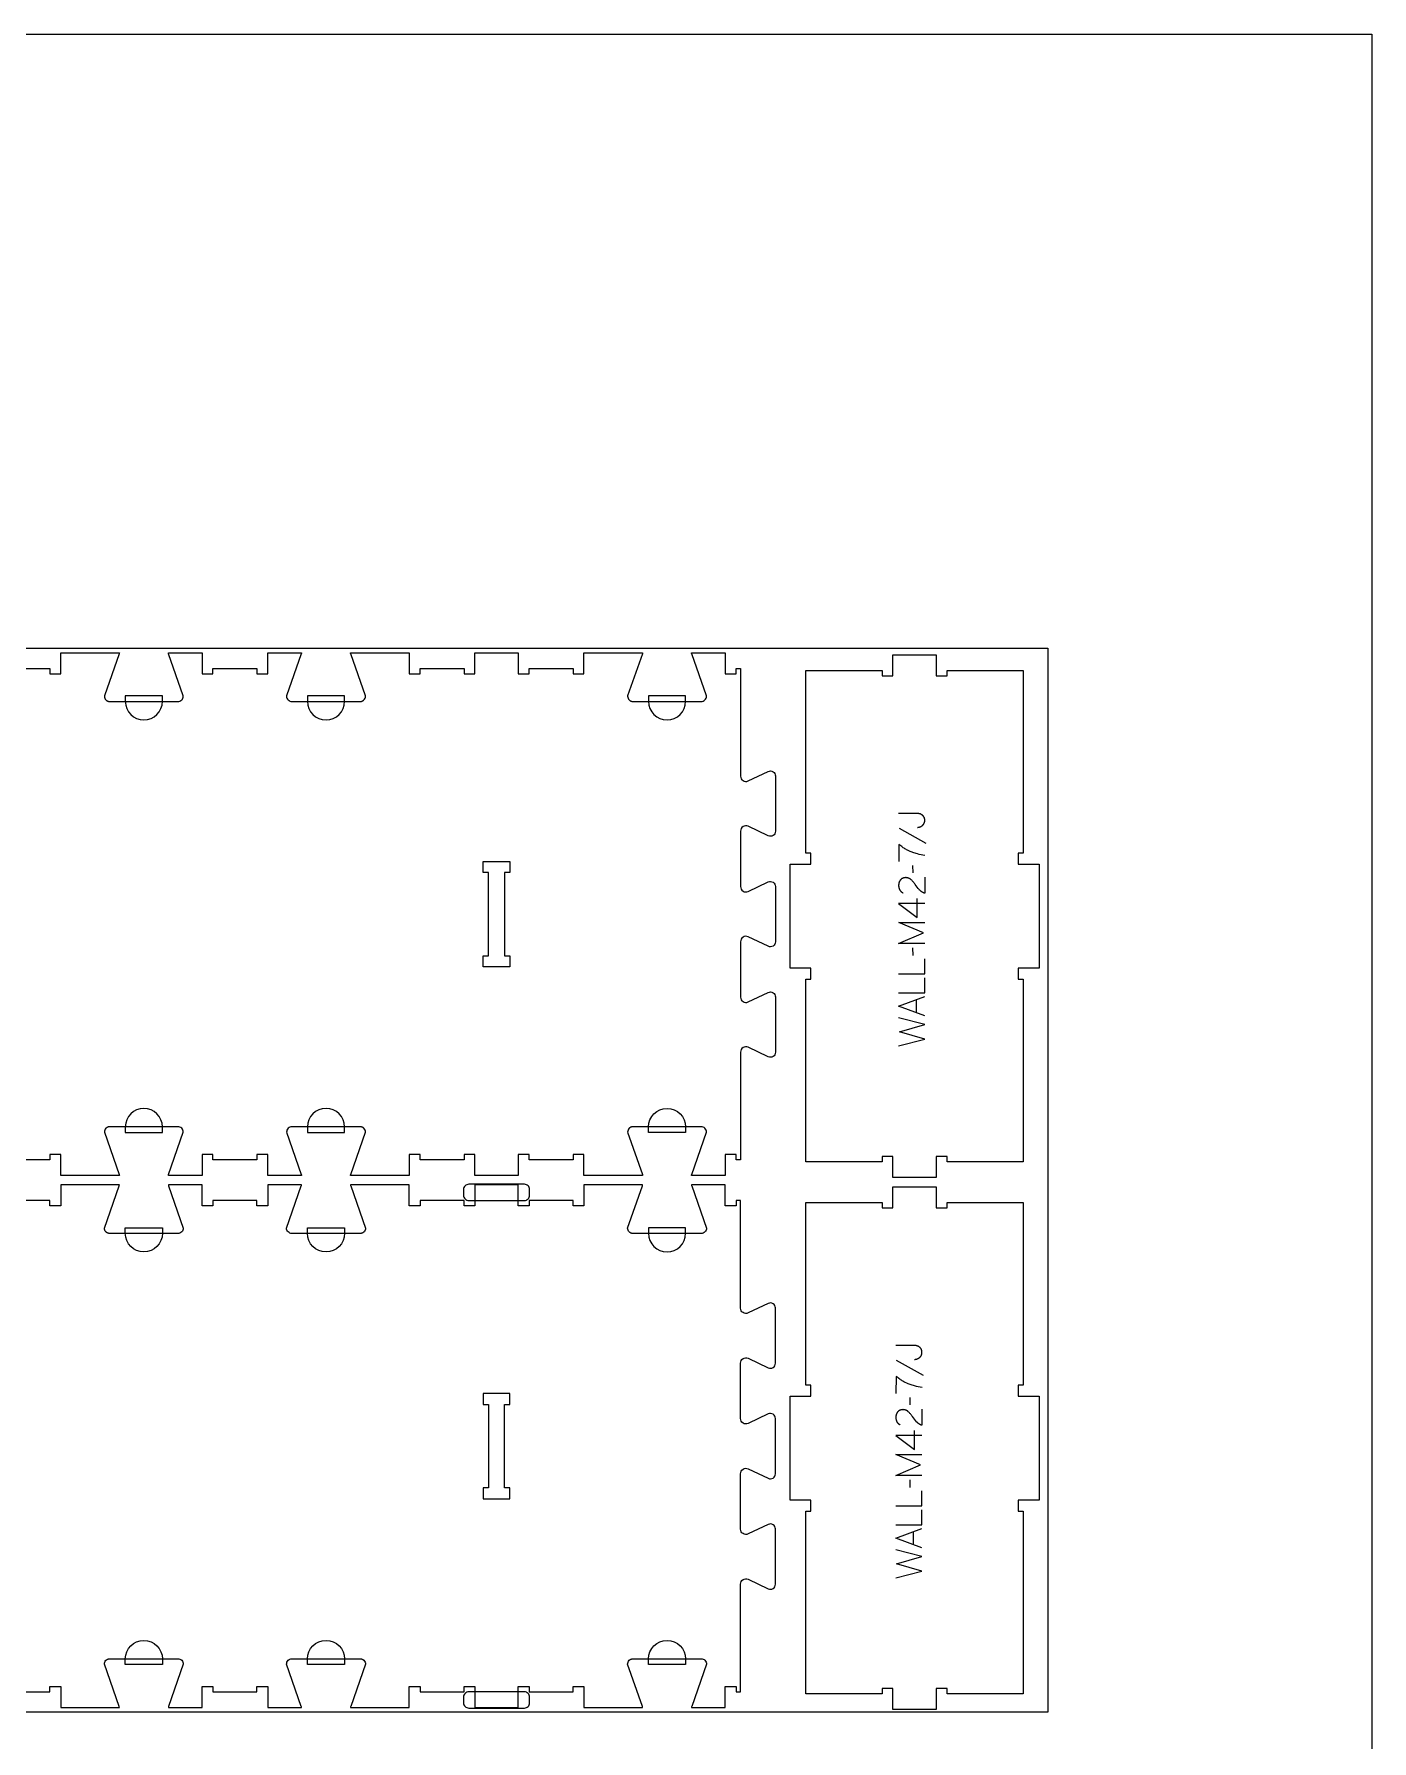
# Model space of a CAD drawing. Extents: x -1151 to 2032, y -27186 to -19593.
# Drawn here: x 498 to 2032, y -21550 to -19593 of the extents above; entities that cross this region are included whole.
import ezdxf

# ---------------------------------------------------------------- set-up
doc = ezdxf.new("R2010")
doc.units = 0
for name, color, linetype in [('0_SHEET_SPRUCEPLY_2440X122', 1, 'CONTINUOUS'), ('1_ANYTOOL_1MMDEEP_LABELS_S', 2, 'CONTINUOUS'), ('3_ANYTOOL_CUTTHROUGH_INSID', 4, 'CONTINUOUS'), ('4_ANYTOOL_CUTTHROUGH_OUTSI', 5, 'CONTINUOUS'), ('5_ANYTOOL_HALF_MILL_9MM_IN', 3, 'CONTINUOUS'), ('DONOTCUT', 18, 'CONTINUOUS')]:
    doc.layers.add(name, color=color, linetype=linetype)

msp = doc.modelspace()

# ---------------------------------------------------------------- linework, layer by layer
at = {"layer": '0_SHEET_SPRUCEPLY_2440X122'}
msp.add_lwpolyline([(1660.5, -20296.7), (1660.5, -21516.7), (-779.5, -21516.7), (-779.5, -20296.7)], close=True, dxfattribs=at)
at = {"layer": '1_ANYTOOL_1MMDEEP_LABELS_S'}
for points in [[(1511, -20502.2), (1511.2, -20502.2), (1511.4, -20502.2), (1511.6, -20502.2), (1511.8, -20502.1), (1512, -20502.1), (1512.2, -20502.1), (1512.4, -20502.1), (1512.6, -20502), (1512.8, -20502), (1513, -20502), (1513.2, -20501.9), (1513.4, -20501.9), (1513.6, -20501.8), (1513.8, -20501.7), (1514, -20501.7), (1514.2, -20501.6), (1514.4, -20501.5), (1514.5, -20501.5), (1514.7, -20501.4), (1514.9, -20501.3), (1515.1, -20501.2), (1515.3, -20501.1), (1515.4, -20501), (1515.6, -20500.9), (1515.8, -20500.8), (1515.9, -20500.7), (1516.1, -20500.6), (1516.3, -20500.5), (1516.4, -20500.4), (1516.6, -20500.2), (1516.8, -20500.1), (1516.9, -20500), (1517.1, -20499.8), (1517.2, -20499.7), (1517.4, -20499.5), (1517.5, -20499.4), (1517.7, -20499.2), (1517.8, -20499.1), (1517.9, -20498.9), (1518.1, -20498.8), (1518.2, -20498.6), (1518.3, -20498.4), (1518.4, -20498.3), (1518.5, -20498.1), (1518.6, -20497.9), (1518.7, -20497.8), (1518.8, -20497.6), (1518.9, -20497.4), (1518.9, -20497.2), (1519, -20497), (1519.1, -20496.9), (1519.1, -20496.7), (1519.2, -20496.5), (1519.3, -20496.3), (1519.3, -20496.1), (1519.3, -20495.9), (1519.4, -20495.7), (1519.4, -20495.5), (1519.4, -20495.2), (1519.5, -20495), (1519.5, -20494.8), (1519.5, -20494.6), (1519.5, -20494.4), (1519.5, -20494.2), (1519.5, -20493.9), (1519.5, -20493.7), (1519.5, -20493.5), (1519.5, -20493.3), (1519.5, -20493.1), (1519.4, -20492.9), (1519.4, -20492.7), (1519.4, -20492.5), (1519.3, -20492.3), (1519.3, -20492.1), (1519.2, -20492), (1519.2, -20491.8), (1519.1, -20491.6), (1519.1, -20491.4), (1519, -20491.2), (1518.9, -20491.1), (1518.8, -20490.9), (1518.8, -20490.7), (1518.7, -20490.5), (1518.6, -20490.4), (1518.5, -20490.2), (1518.4, -20490.1), (1518.3, -20489.9), (1518.2, -20489.7), (1518.1, -20489.6), (1518, -20489.4), (1517.8, -20489.3), (1517.7, -20489.1), (1517.6, -20489), (1517.4, -20488.9), (1517.3, -20488.7), (1517.2, -20488.6), (1517, -20488.5), (1516.9, -20488.3), (1516.7, -20488.2), (1516.5, -20488.1), (1516.4, -20488), (1516.2, -20487.9), (1516.1, -20487.8), (1515.9, -20487.6), (1515.7, -20487.5), (1515.6, -20487.5), (1515.4, -20487.4), (1515.2, -20487.3), (1515.1, -20487.2), (1514.9, -20487.1), (1514.7, -20487), (1514.5, -20487), (1514.4, -20486.9), (1514.2, -20486.9), (1514, -20486.8), (1513.8, -20486.7), (1513.6, -20486.7), (1513.4, -20486.7), (1513.2, -20486.6), (1513, -20486.6), (1512.8, -20486.5), (1512.6, -20486.5), (1512.4, -20486.5), (1512.2, -20486.5), (1512, -20486.5), (1511.8, -20486.5), (1511.6, -20486.4), (1511.4, -20486.4), (1489.5, -20486.4)], [(1490, -20503.2), (1520.8, -20520.4)], [(1519.6, -20534.4), (1517.4, -20534), (1515.3, -20533.7), (1513.1, -20533.2), (1511, -20532.7), (1507, -20531.5), (1505.9, -20531.1), (1504.9, -20530.7), (1503.8, -20530.3), (1502.9, -20529.8), (1499.6, -20528.3), (1498.7, -20527.8), (1497.8, -20527.3), (1496.8, -20526.7), (1495.9, -20526.2), (1494.9, -20525.6), (1494, -20524.9), (1493, -20524.2), (1492, -20523.5), (1489.7, -20521.7), (1489.6, -20541.3)], [(1505.6, -20545.8), (1505.7, -20554.5)], [(1519.5, -20559.5), (1519.4, -20577.8), (1519, -20577.6), (1518.7, -20577.5), (1518.5, -20577.5), (1518.3, -20577.4), (1518.1, -20577.3), (1517.9, -20577.2), (1517.7, -20577.1), (1517.4, -20577), (1517.2, -20576.9), (1517, -20576.8), (1516.8, -20576.7), (1516.6, -20576.6), (1516.4, -20576.4), (1516.2, -20576.3), (1516, -20576.2), (1515.9, -20576.1), (1515.7, -20575.9), (1515.5, -20575.8), (1515.3, -20575.7), (1515.1, -20575.5), (1514.9, -20575.4), (1514.8, -20575.2), (1514.6, -20575.1), (1514.4, -20574.9), (1514.2, -20574.8), (1514.1, -20574.6), (1513.9, -20574.4), (1513.7, -20574.3), (1513.6, -20574.1), (1513.3, -20573.7), (1512.1, -20572.2), (1510.9, -20570.8), (1509.7, -20569.2), (1508.6, -20567.7), (1508, -20567), (1507.4, -20566.2), (1506.9, -20565.5), (1506.3, -20564.8), (1505.7, -20564.2), (1505.1, -20563.5), (1504.5, -20562.9), (1503.9, -20562.3), (1503.7, -20562.2), (1503.6, -20562), (1503.4, -20561.9), (1503.2, -20561.7), (1503.1, -20561.6), (1502.9, -20561.5), (1502.7, -20561.4), (1502.6, -20561.3), (1502.4, -20561.2), (1502.2, -20561.1), (1502, -20561), (1501.8, -20560.9), (1501.7, -20560.8), (1501.5, -20560.7), (1501.3, -20560.6), (1501.1, -20560.5), (1500.9, -20560.5), (1500.7, -20560.4), (1500.5, -20560.3), (1500.3, -20560.3), (1500.1, -20560.2), (1499.9, -20560.2), (1499.7, -20560.1), (1499.5, -20560.1), (1499.3, -20560.1), (1499.1, -20560), (1498.8, -20560), (1498.6, -20560), (1498.4, -20560), (1498.2, -20560), (1498, -20559.9), (1497.7, -20559.9), (1497.5, -20559.9), (1497.2, -20560), (1497, -20560), (1496.8, -20560), (1496.5, -20560), (1496.3, -20560), (1496.1, -20560.1), (1495.8, -20560.1), (1495.6, -20560.1), (1495.4, -20560.2), (1495.2, -20560.2), (1495, -20560.3), (1494.8, -20560.4), (1494.6, -20560.4), (1494.4, -20560.5), (1494.2, -20560.6), (1494, -20560.7), (1493.8, -20560.7), (1493.6, -20560.8), (1493.5, -20560.9), (1493.3, -20561), (1493.1, -20561.1), (1492.9, -20561.2), (1492.8, -20561.4), (1492.6, -20561.5), (1492.5, -20561.6), (1492.3, -20561.7), (1492.2, -20561.9), (1492, -20562), (1491.9, -20562.2), (1491.7, -20562.3), (1491.6, -20562.5), (1491.5, -20562.6), (1491.4, -20562.8), (1491.2, -20563), (1491.1, -20563.1), (1491, -20563.3), (1490.9, -20563.5), (1490.8, -20563.6), (1490.7, -20563.8), (1490.6, -20564), (1490.5, -20564.2), (1490.4, -20564.4), (1490.3, -20564.6), (1490.2, -20564.7), (1490.2, -20564.9), (1490.1, -20565.1), (1490, -20565.3), (1490, -20565.5), (1489.9, -20565.7), (1489.9, -20565.9), (1489.8, -20566.2), (1489.8, -20566.4), (1489.7, -20566.6), (1489.7, -20566.8), (1489.6, -20567), (1489.6, -20567.2), (1489.6, -20567.5), (1489.6, -20567.7), (1489.5, -20567.9), (1489.5, -20568.1), (1489.5, -20568.4), (1489.5, -20568.9), (1489.5, -20569.2), (1489.5, -20569.6), (1489.6, -20569.9), (1489.6, -20570.3), (1489.6, -20570.6), (1489.7, -20571), (1489.8, -20571.3), (1489.8, -20571.6), (1489.9, -20571.9), (1490, -20572.1), (1490, -20572.2), (1490.1, -20572.4), (1490.1, -20572.5), (1490.2, -20572.7), (1490.2, -20572.8), (1490.3, -20573), (1490.4, -20573.1), (1490.4, -20573.3), (1490.5, -20573.4), (1490.6, -20573.5), (1490.6, -20573.7), (1490.7, -20573.8), (1490.8, -20573.9), (1490.9, -20574.1), (1490.9, -20574.2), (1491, -20574.3), (1491.1, -20574.5), (1491.2, -20574.6), (1491.3, -20574.7), (1491.4, -20574.8), (1491.5, -20574.9), (1491.6, -20575.1), (1491.7, -20575.2), (1491.8, -20575.3), (1491.9, -20575.4), (1492, -20575.5), (1492.1, -20575.6), (1492.3, -20575.7), (1492.4, -20575.8), (1492.5, -20576), (1492.6, -20576.1), (1492.9, -20576.3), (1493.1, -20576.5), (1493.4, -20576.6), (1493.7, -20576.8), (1494, -20577), (1494.3, -20577.2), (1494.6, -20577.3)], [(1510.9, -20605.7), (1510.9, -20583.9)], [(1519.5, -20589.7), (1489.5, -20589.6), (1510.9, -20605.7)], [(1519.5, -20635.2), (1489.5, -20635.2), (1517.9, -20623.2), (1489.6, -20611.2), (1519.5, -20611.2)], [(1505.6, -20640.4), (1505.7, -20649.2)], [(1489.5, -20670.1), (1519.5, -20670.1), (1519.5, -20653)], [(1489.5, -20691.9), (1519.5, -20691.9), (1519.5, -20674.8)], [(1519.5, -20718.2), (1489.5, -20707.3), (1519.5, -20696.2)], [(1510, -20714.7), (1510, -20699.8)], [(1489.5, -20752.9), (1519.5, -20745.2), (1490.4, -20736.7), (1519.5, -20728.2), (1489.5, -20720.7)], [(1507.8, -21112.2), (1508, -21112.2), (1508.2, -21112.2), (1508.4, -21112.2), (1508.6, -21112.1), (1508.8, -21112.1), (1509, -21112.1), (1509.2, -21112.1), (1509.4, -21112), (1509.6, -21112), (1509.8, -21112), (1510, -21111.9), (1510.2, -21111.9), (1510.4, -21111.8), (1510.6, -21111.7), (1510.8, -21111.7), (1510.9, -21111.6), (1511.1, -21111.5), (1511.3, -21111.5), (1511.5, -21111.4), (1511.7, -21111.3), (1511.9, -21111.2), (1512, -21111.1), (1512.2, -21111), (1512.4, -21110.9), (1512.5, -21110.8), (1512.7, -21110.7), (1512.9, -21110.6), (1513.1, -21110.5), (1513.2, -21110.4), (1513.4, -21110.2), (1513.6, -21110.1), (1513.7, -21110), (1513.9, -21109.8), (1514, -21109.7), (1514.2, -21109.5), (1514.3, -21109.4), (1514.5, -21109.2), (1514.6, -21109.1), (1514.7, -21108.9), (1514.8, -21108.8), (1515, -21108.6), (1515.1, -21108.4), (1515.2, -21108.3), (1515.3, -21108.1), (1515.4, -21107.9), (1515.5, -21107.8), (1515.6, -21107.6), (1515.6, -21107.4), (1515.7, -21107.2), (1515.8, -21107), (1515.9, -21106.9), (1515.9, -21106.7), (1516, -21106.5), (1516, -21106.3), (1516.1, -21106.1), (1516.1, -21105.9), (1516.2, -21105.7), (1516.2, -21105.5), (1516.2, -21105.2), (1516.2, -21105), (1516.3, -21104.8), (1516.3, -21104.6), (1516.3, -21104.4), (1516.3, -21104.2), (1516.3, -21103.9), (1516.3, -21103.7), (1516.3, -21103.5), (1516.2, -21103.3), (1516.2, -21103.1), (1516.2, -21102.9), (1516.2, -21102.7), (1516.1, -21102.5), (1516.1, -21102.3), (1516.1, -21102.1), (1516, -21102), (1516, -21101.8), (1515.9, -21101.6), (1515.8, -21101.4), (1515.8, -21101.2), (1515.7, -21101.1), (1515.6, -21100.9), (1515.5, -21100.7), (1515.5, -21100.5), (1515.4, -21100.4), (1515.3, -21100.2), (1515.2, -21100.1), (1515.1, -21099.9), (1515, -21099.7), (1514.8, -21099.6), (1514.7, -21099.4), (1514.6, -21099.3), (1514.5, -21099.1), (1514.3, -21099), (1514.2, -21098.9), (1514.1, -21098.7), (1513.9, -21098.6), (1513.8, -21098.5), (1513.6, -21098.3), (1513.5, -21098.2), (1513.3, -21098.1), (1513.2, -21098), (1513, -21097.9), (1512.8, -21097.8), (1512.7, -21097.6), (1512.5, -21097.5), (1512.4, -21097.5), (1512.2, -21097.4), (1512, -21097.3), (1511.8, -21097.2), (1511.7, -21097.1), (1511.5, -21097), (1511.3, -21097), (1511.1, -21096.9), (1510.9, -21096.9), (1510.8, -21096.8), (1510.6, -21096.7), (1510.4, -21096.7), (1510.2, -21096.7), (1510, -21096.6), (1509.8, -21096.6), (1509.6, -21096.5), (1509.4, -21096.5), (1509.2, -21096.5), (1509, -21096.5), (1508.8, -21096.5), (1508.6, -21096.5), (1508.4, -21096.4), (1508.2, -21096.4), (1486.3, -21096.4)], [(1486.8, -21113.2), (1517.5, -21130.4)], [(1516.4, -21144.4), (1514.2, -21144), (1512.1, -21143.7), (1509.9, -21143.2), (1507.8, -21142.7), (1503.8, -21141.5), (1502.7, -21141.1), (1501.6, -21140.7), (1500.6, -21140.3), (1499.6, -21139.8), (1496.4, -21138.3), (1495.5, -21137.8), (1494.5, -21137.3), (1493.6, -21136.7), (1492.7, -21136.2), (1491.7, -21135.6), (1490.8, -21134.9), (1489.8, -21134.2), (1488.8, -21133.5), (1486.5, -21131.7), (1486.3, -21151.3)], [(1516.2, -21169.5), (1516.2, -21187.8), (1515.7, -21187.6), (1515.5, -21187.5), (1515.3, -21187.5), (1515.1, -21187.4), (1514.9, -21187.3), (1514.6, -21187.2), (1514.4, -21187.1), (1514.2, -21187), (1514, -21186.9), (1513.8, -21186.8), (1513.6, -21186.7), (1513.4, -21186.6), (1513.2, -21186.4), (1513, -21186.3), (1512.8, -21186.2), (1512.6, -21186.1), (1512.4, -21185.9), (1512.3, -21185.8), (1512.1, -21185.7), (1511.9, -21185.5), (1511.7, -21185.4), (1511.5, -21185.2), (1511.4, -21185.1), (1511.2, -21184.9), (1511, -21184.8), (1510.8, -21184.6), (1510.7, -21184.4), (1510.5, -21184.3), (1510.4, -21184.1), (1510, -21183.7), (1508.8, -21182.2), (1507.6, -21180.8), (1506.5, -21179.2), (1505.4, -21177.7), (1504.8, -21177), (1504.2, -21176.2), (1503.6, -21175.5), (1503.1, -21174.8), (1502.5, -21174.2), (1501.9, -21173.5), (1501.3, -21172.9), (1500.6, -21172.3), (1500.5, -21172.2), (1500.3, -21172), (1500.2, -21171.9), (1500, -21171.7), (1499.8, -21171.6), (1499.7, -21171.5), (1499.5, -21171.4), (1499.3, -21171.3), (1499.2, -21171.2), (1499, -21171.1), (1498.8, -21171), (1498.6, -21170.9), (1498.4, -21170.8), (1498.2, -21170.7), (1498.1, -21170.6), (1497.9, -21170.5), (1497.7, -21170.5), (1497.5, -21170.4), (1497.3, -21170.3), (1497.1, -21170.3), (1496.9, -21170.2), (1496.7, -21170.2), (1496.5, -21170.1), (1496.3, -21170.1), (1496.1, -21170.1), (1495.8, -21170), (1495.6, -21170), (1495.4, -21170), (1495.2, -21170), (1495, -21170), (1494.7, -21169.9), (1494.5, -21169.9), (1494.3, -21169.9), (1494, -21170), (1493.8, -21170), (1493.5, -21170), (1493.3, -21170), (1493.1, -21170), (1492.8, -21170.1), (1492.6, -21170.1), (1492.4, -21170.1), (1492.2, -21170.2), (1492, -21170.2), (1491.8, -21170.3), (1491.6, -21170.4), (1491.4, -21170.4), (1491.2, -21170.5), (1491, -21170.6), (1490.8, -21170.7), (1490.6, -21170.7), (1490.4, -21170.8), (1490.2, -21170.9), (1490.1, -21171), (1489.9, -21171.1), (1489.7, -21171.2), (1489.6, -21171.4), (1489.4, -21171.5), (1489.2, -21171.6), (1489.1, -21171.7), (1488.9, -21171.9), (1488.8, -21172), (1488.7, -21172.2), (1488.5, -21172.3), (1488.4, -21172.5), (1488.3, -21172.6), (1488.1, -21172.8), (1488, -21173), (1487.9, -21173.1), (1487.8, -21173.3), (1487.7, -21173.5), (1487.6, -21173.6), (1487.5, -21173.8), (1487.4, -21174), (1487.3, -21174.2), (1487.2, -21174.4), (1487.1, -21174.6), (1487, -21174.7), (1486.9, -21174.9), (1486.9, -21175.1), (1486.8, -21175.3), (1486.7, -21175.5), (1486.7, -21175.7), (1486.6, -21175.9), (1486.6, -21176.2), (1486.5, -21176.4), (1486.5, -21176.6), (1486.4, -21176.8), (1486.4, -21177), (1486.4, -21177.2), (1486.4, -21177.5), (1486.3, -21177.7), (1486.3, -21177.9), (1486.3, -21178.1), (1486.3, -21178.4), (1486.3, -21178.9), (1486.3, -21179.2), (1486.3, -21179.6), (1486.3, -21179.9), (1486.4, -21180.3), (1486.4, -21180.6), (1486.5, -21181), (1486.5, -21181.3), (1486.6, -21181.6), (1486.7, -21181.9), (1486.7, -21182.1), (1486.8, -21182.2), (1486.8, -21182.4), (1486.9, -21182.5), (1486.9, -21182.7), (1487, -21182.8), (1487.1, -21183), (1487.1, -21183.1), (1487.2, -21183.3), (1487.3, -21183.4), (1487.3, -21183.5), (1487.4, -21183.7), (1487.5, -21183.8), (1487.6, -21183.9), (1487.6, -21184.1), (1487.7, -21184.2), (1487.8, -21184.3), (1487.9, -21184.5), (1488, -21184.6), (1488.1, -21184.7), (1488.2, -21184.8), (1488.3, -21184.9), (1488.4, -21185.1), (1488.5, -21185.2), (1488.6, -21185.3), (1488.7, -21185.4), (1488.8, -21185.5), (1488.9, -21185.6), (1489, -21185.7), (1489.2, -21185.8), (1489.3, -21186), (1489.4, -21186.1), (1489.7, -21186.3), (1489.9, -21186.5), (1490.2, -21186.6), (1490.5, -21186.8), (1490.8, -21187), (1491.1, -21187.2), (1491.4, -21187.3)], [(1502.4, -21155.8), (1502.5, -21164.5)], [(1516.3, -21199.7), (1486.2, -21199.6), (1507.6, -21215.7)], [(1507.6, -21215.7), (1507.6, -21193.9)], [(1516.3, -21245.2), (1486.3, -21245.2), (1514.7, -21233.2), (1486.4, -21221.2), (1516.3, -21221.2)], [(1502.4, -21250.4), (1502.5, -21259.2)], [(1486.3, -21280.1), (1516.3, -21280.1), (1516.3, -21263)], [(1486.3, -21301.9), (1516.3, -21301.9), (1516.3, -21284.8)], [(1516.3, -21328.2), (1486.3, -21317.3), (1516.3, -21306.2)], [(1506.7, -21324.7), (1506.7, -21309.8)], [(1486.3, -21362.9), (1516.3, -21355.2), (1487.2, -21346.7), (1516.3, -21338.2), (1486.3, -21330.7)]]:
    msp.add_lwpolyline(points, dxfattribs=at)
at = {"layer": '3_ANYTOOL_CUTTHROUGH_INSID', "color": 4}
for points in [[(1043.4, -20662), (1013.2, -20662), (1013.2, -20649.5), (1019.2, -20649.5), (1019.2, -20554), (1013.2, -20554), (1013.2, -20541.5), (1043.7, -20541.5), (1043.7, -20554), (1037.7, -20554), (1037.7, -20649.5), (1043.7, -20649.5), (1043.7, -20662)], [(1043.4, -21151.5), (1013.2, -21151.5), (1013.2, -21164), (1019.2, -21164), (1019.2, -21259.5), (1013.2, -21259.5), (1013.2, -21272), (1043.7, -21272), (1043.7, -21259.5), (1037.7, -21259.5), (1037.7, -21164), (1043.7, -21164), (1043.7, -21151.5)]]:
    msp.add_lwpolyline(points, close=True, dxfattribs=at)
at = {"layer": '4_ANYTOOL_CUTTHROUGH_OUTSI', "color": 5}
for points in [[(465.7, -20320), (516.2, -20320), (516.2, -20326), (528.7, -20326), (528.7, -20302), (578.4, -20302), (595.9, -20302), (595.9, -20302, -0.061485), (595.6, -20303.4), (578.7, -20351.6), (578.7, -20351.7), (578.7, -20351.7), (578.7, -20351.7, 0.198912), (580.5, -20356.1), (580.7, -20356.2), (580.8, -20356.3), (580.9, -20356.4), (581, -20356.5), (581.1, -20356.6), (581.2, -20356.7), (581.4, -20356.8), (581.5, -20356.9), (581.6, -20357), (581.7, -20357.1), (581.9, -20357.1), (582, -20357.2), (582.1, -20357.3), (582.3, -20357.4), (582.4, -20357.4), (582.6, -20357.5), (582.7, -20357.5), (582.9, -20357.6), (583, -20357.7), (583.2, -20357.7), (583.3, -20357.7), (583.5, -20357.8), (583.6, -20357.8), (583.8, -20357.8), (583.9, -20357.9), (584.1, -20357.9), (584.2, -20357.9), (584.4, -20357.9), (584.5, -20357.9), (584.7, -20358), (584.8, -20358), (585, -20358), (663, -20358, 0.414214), (669.2, -20351.7), (669.2, -20351.7), (669.2, -20351.6), (652.3, -20303.4), (652.3, -20303.4, -0.061485), (652.1, -20302), (690.7, -20302), (690.7, -20326), (703.2, -20326), (703.2, -20320), (753.7, -20320), (753.7, -20326), (766.2, -20326), (766.2, -20302), (804.8, -20302), (804.8, -20302, -0.061485), (804.5, -20303.4), (787.6, -20351.6), (787.6, -20351.7), (787.6, -20351.7), (787.6, -20351.7, 0.414214), (793.9, -20358), (871.9, -20358), (872, -20358), (872.2, -20358), (872.3, -20357.9), (872.5, -20357.9), (872.6, -20357.9), (872.8, -20357.9), (872.9, -20357.9), (873.1, -20357.8), (873.2, -20357.8), (873.4, -20357.8), (873.5, -20357.7), (873.7, -20357.7), (873.8, -20357.7), (874, -20357.6), (874.1, -20357.5), (874.3, -20357.5), (874.4, -20357.4), (874.5, -20357.4), (874.7, -20357.3), (874.8, -20357.2), (875, -20357.1), (875.1, -20357.1), (875.2, -20357), (875.4, -20356.9), (875.5, -20356.8), (875.6, -20356.7), (875.7, -20356.6), (875.8, -20356.5), (876, -20356.4), (876.1, -20356.3), (876.2, -20356.2), (876.3, -20356.1, 0.198912), (878.1, -20351.7), (878.1, -20351.7), (878.1, -20351.6), (861.2, -20303.4), (861.2, -20303.4, -0.061485), (861, -20302), (878.4, -20302), (928.2, -20302), (928.2, -20326), (940.7, -20326), (940.7, -20320), (991.2, -20320), (991.2, -20326), (1003.7, -20326), (1003.7, -20302), (1053.2, -20302), (1053.2, -20326), (1065.7, -20326), (1065.7, -20320), (1116.2, -20320), (1116.2, -20326), (1128.7, -20326), (1128.7, -20302), (1195.9, -20302), (1195.9, -20302, -0.061485), (1195.6, -20303.4), (1178.7, -20351.6), (1178.7, -20351.7), (1178.7, -20351.7), (1178.7, -20351.7, 0.198912), (1180.5, -20356.1), (1180.7, -20356.2), (1180.8, -20356.3), (1180.9, -20356.4), (1181, -20356.5), (1181.1, -20356.6), (1181.2, -20356.7), (1181.4, -20356.8), (1181.5, -20356.9), (1181.6, -20357), (1181.7, -20357.1), (1181.9, -20357.1), (1182, -20357.2), (1182.1, -20357.3), (1182.3, -20357.4), (1182.4, -20357.4), (1182.6, -20357.5), (1182.7, -20357.5), (1182.9, -20357.6), (1183, -20357.7), (1183.2, -20357.7), (1183.3, -20357.7), (1183.5, -20357.8), (1183.6, -20357.8), (1183.8, -20357.8), (1183.9, -20357.9), (1184.1, -20357.9), (1184.2, -20357.9), (1184.4, -20357.9), (1184.5, -20357.9), (1184.7, -20358), (1184.8, -20358), (1185, -20358), (1263, -20358, 0.414214), (1269.2, -20351.7), (1269.2, -20351.7), (1269.2, -20351.6), (1252.3, -20303.4), (1252.3, -20303.4, -0.061485), (1252.1, -20302), (1290.7, -20302), (1290.7, -20326), (1303.2, -20326), (1303.2, -20320), (1308.2, -20320), (1308.2, -20443.4), (1308.2, -20443.4, 0.551268), (1317.1, -20449), (1339.9, -20438.1, -0.551268), (1348.2, -20443.3), (1348.2, -20506.7, -0.551268), (1339.9, -20511.9), (1317.1, -20501, 0.551268), (1308.2, -20506.7), (1308.2, -20570.1, 0.257375), (1311.1, -20575.3, 0.257375), (1317.1, -20575.7), (1339.9, -20564.8, -0.551268), (1348.2, -20570), (1348.2, -20633.4, -0.551268), (1339.9, -20638.6), (1317.1, -20627.7, 0.551268), (1308.2, -20633.4), (1308.2, -20696.8, 0.551268), (1317.1, -20702.4), (1339.9, -20691.5, -0.551268), (1348.2, -20696.7), (1348.2, -20760.1, -0.551268), (1339.9, -20765.3), (1317.1, -20754.4, 0.551268), (1308.2, -20760.1), (1308.2, -20883.5), (1303.2, -20883.5), (1303.2, -20877.5), (1290.7, -20877.5), (1290.7, -20901.5), (1252.1, -20901.5), (1252.1, -20901.5, -0.061485), (1252.3, -20900.1), (1269.2, -20851.8), (1269.2, -20851.8), (1269.2, -20851.7), (1269.2, -20851.7, 0.414214), (1263, -20845.5), (1185, -20845.5), (1184.8, -20845.5), (1184.7, -20845.5), (1184.5, -20845.5), (1184.4, -20845.5), (1184.2, -20845.5), (1184.1, -20845.5), (1183.9, -20845.6), (1183.8, -20845.6), (1183.6, -20845.6), (1183.5, -20845.6), (1183.3, -20845.7), (1183.2, -20845.7), (1183, -20845.8), (1182.9, -20845.8), (1182.7, -20845.9), (1182.6, -20845.9), (1182.4, -20846), (1182.3, -20846.1), (1182.1, -20846.1), (1182, -20846.2), (1181.9, -20846.3), (1181.7, -20846.4), (1181.6, -20846.4), (1181.5, -20846.5), (1181.4, -20846.6), (1181.2, -20846.7), (1181.1, -20846.8), (1181, -20846.9), (1180.9, -20847), (1180.8, -20847.1), (1180.7, -20847.2), (1180.5, -20847.3, 0.198912), (1178.7, -20851.7), (1178.7, -20851.8), (1178.7, -20851.8), (1195.6, -20900.1), (1195.6, -20900.1, -0.061485), (1195.9, -20901.5), (1178.4, -20901.5), (1128.7, -20901.5), (1128.7, -20877.5), (1116.2, -20877.5), (1116.2, -20883.5), (1065.7, -20883.5), (1065.7, -20877.5), (1053.2, -20877.5), (1053.2, -20901.5), (1003.7, -20901.5), (1003.7, -20877.5), (991.2, -20877.5), (991.2, -20883.5), (940.7, -20883.5), (940.7, -20877.5), (928.2, -20877.5), (928.2, -20901.5), (861, -20901.5), (861, -20901.5, -0.061485), (861.2, -20900.1), (878.1, -20851.8), (878.1, -20851.8), (878.1, -20851.7), (878.1, -20851.7, 0.198912), (876.3, -20847.3), (876.2, -20847.2), (876.1, -20847.1), (876, -20847), (875.8, -20846.9), (875.7, -20846.8), (875.6, -20846.7), (875.5, -20846.6), (875.4, -20846.5), (875.2, -20846.4), (875.1, -20846.4), (875, -20846.3), (874.8, -20846.2), (874.7, -20846.1), (874.5, -20846.1), (874.4, -20846), (874.3, -20845.9), (874.1, -20845.9), (874, -20845.8), (873.8, -20845.8), (873.7, -20845.7), (873.5, -20845.7), (873.4, -20845.6), (873.2, -20845.6), (873.1, -20845.6), (872.9, -20845.6), (872.8, -20845.5), (872.6, -20845.5), (872.5, -20845.5), (872.3, -20845.5), (872.2, -20845.5), (872, -20845.5), (871.9, -20845.5), (793.9, -20845.5, 0.414214), (787.6, -20851.7), (787.6, -20851.8), (787.6, -20851.8), (804.5, -20900.1), (804.5, -20900.1, -0.061485), (804.8, -20901.5), (766.2, -20901.5), (766.2, -20877.5), (753.7, -20877.5), (753.7, -20883.5), (703.2, -20883.5), (703.2, -20877.5), (690.7, -20877.5), (690.7, -20901.5), (652.1, -20901.5), (652.1, -20901.5, -0.061485), (652.3, -20900.1), (669.2, -20851.8), (669.2, -20851.8), (669.2, -20851.7), (669.2, -20851.7, 0.414214), (663, -20845.5), (585, -20845.5), (584.8, -20845.5), (584.7, -20845.5), (584.5, -20845.5), (584.4, -20845.5), (584.2, -20845.5), (584.1, -20845.5), (583.9, -20845.6), (583.8, -20845.6), (583.6, -20845.6), (583.5, -20845.6), (583.3, -20845.7), (583.2, -20845.7), (583, -20845.8), (582.9, -20845.8), (582.7, -20845.9), (582.6, -20845.9), (582.4, -20846), (582.3, -20846.1), (582.1, -20846.1), (582, -20846.2), (581.9, -20846.3), (581.7, -20846.4), (581.6, -20846.4), (581.5, -20846.5), (581.4, -20846.6), (581.2, -20846.7), (581.1, -20846.8), (581, -20846.9), (580.9, -20847), (580.8, -20847.1), (580.7, -20847.2), (580.5, -20847.3, 0.198912), (578.7, -20851.7), (578.7, -20851.8), (578.7, -20851.8), (595.6, -20900.1), (595.6, -20900.1, -0.061485), (595.9, -20901.5), (528.7, -20901.5), (528.7, -20877.5), (516.2, -20877.5), (516.2, -20883.5), (465.7, -20883.5)], [(465.7, -21493.5), (516.2, -21493.5), (516.2, -21487.5), (528.7, -21487.5), (528.7, -21511.5), (595.9, -21511.5), (595.9, -21511.5, 0.061485), (595.6, -21510.1), (578.7, -21461.8), (578.7, -21461.8), (578.7, -21461.7), (578.7, -21461.7, -0.198912), (580.5, -21457.3), (580.7, -21457.2), (580.8, -21457.1), (580.9, -21457), (581, -21456.9), (581.1, -21456.8), (581.2, -21456.7), (581.4, -21456.6), (581.5, -21456.5), (581.6, -21456.4), (581.7, -21456.4), (581.9, -21456.3), (582, -21456.2), (582.1, -21456.1), (582.3, -21456.1), (582.4, -21456), (582.6, -21455.9), (582.7, -21455.9), (582.9, -21455.8), (583, -21455.8), (583.2, -21455.7), (583.3, -21455.7), (583.5, -21455.6), (583.6, -21455.6), (583.8, -21455.6), (583.9, -21455.6), (584.1, -21455.5), (584.2, -21455.5), (584.4, -21455.5), (584.5, -21455.5), (584.7, -21455.5), (584.8, -21455.5), (585, -21455.5), (663, -21455.5, -0.414214), (669.2, -21461.7), (669.2, -21461.8), (669.2, -21461.8), (652.3, -21510.1), (652.3, -21510.1, 0.061485), (652.1, -21511.5), (690.7, -21511.5), (690.7, -21487.5), (703.2, -21487.5), (703.2, -21493.5), (753.7, -21493.5), (753.7, -21487.5), (766.2, -21487.5), (766.2, -21511.5), (804.8, -21511.5), (804.8, -21511.5, 0.061485), (804.5, -21510.1), (787.6, -21461.8), (787.6, -21461.8), (787.6, -21461.7), (787.6, -21461.7, -0.414214), (793.9, -21455.5), (871.9, -21455.5), (872, -21455.5), (872.2, -21455.5), (872.3, -21455.5), (872.5, -21455.5), (872.6, -21455.5), (872.8, -21455.5), (872.9, -21455.6), (873.1, -21455.6), (873.2, -21455.6), (873.4, -21455.6), (873.5, -21455.7), (873.7, -21455.7), (873.8, -21455.8), (874, -21455.8), (874.1, -21455.9), (874.3, -21455.9), (874.4, -21456), (874.5, -21456.1), (874.7, -21456.1), (874.8, -21456.2), (875, -21456.3), (875.1, -21456.4), (875.2, -21456.4), (875.4, -21456.5), (875.5, -21456.6), (875.6, -21456.7), (875.7, -21456.8), (875.8, -21456.9), (876, -21457), (876.1, -21457.1), (876.2, -21457.2), (876.3, -21457.3, -0.198912), (878.1, -21461.7), (878.1, -21461.8), (878.1, -21461.8), (861.2, -21510.1), (861.2, -21510.1, 0.061485), (861, -21511.5), (878.4, -21511.5), (928.2, -21511.5), (928.2, -21487.5), (940.7, -21487.5), (940.7, -21493.5), (991.2, -21493.5), (991.2, -21487.5), (1003.7, -21487.5), (1003.7, -21511.5), (1053.2, -21511.5), (1053.2, -21487.5), (1065.7, -21487.5), (1065.7, -21493.5), (1116.2, -21493.5), (1116.2, -21487.5), (1128.7, -21487.5), (1128.7, -21511.5), (1195.9, -21511.5), (1195.9, -21511.5, 0.061485), (1195.6, -21510.1), (1178.7, -21461.8), (1178.7, -21461.8), (1178.7, -21461.7), (1178.7, -21461.7, -0.198912), (1180.5, -21457.3), (1180.7, -21457.2), (1180.8, -21457.1), (1180.9, -21457), (1181, -21456.9), (1181.1, -21456.8), (1181.2, -21456.7), (1181.4, -21456.6), (1181.5, -21456.5), (1181.6, -21456.4), (1181.7, -21456.4), (1181.9, -21456.3), (1182, -21456.2), (1182.1, -21456.1), (1182.3, -21456.1), (1182.4, -21456), (1182.6, -21455.9), (1182.7, -21455.9), (1182.9, -21455.8), (1183, -21455.8), (1183.2, -21455.7), (1183.3, -21455.7), (1183.5, -21455.6), (1183.6, -21455.6), (1183.8, -21455.6), (1183.9, -21455.6), (1184.1, -21455.5), (1184.2, -21455.5), (1184.4, -21455.5), (1184.5, -21455.5), (1184.7, -21455.5), (1184.8, -21455.5), (1185, -21455.5), (1263, -21455.5, -0.414214), (1269.2, -21461.7), (1269.2, -21461.8), (1269.2, -21461.8), (1252.3, -21510.1), (1252.3, -21510.1, 0.061485), (1252.1, -21511.5), (1290.7, -21511.5), (1290.7, -21487.5), (1303.2, -21487.5), (1303.2, -21493.5), (1308.2, -21493.5), (1308.2, -21370.1), (1308.2, -21370.1, -0.551268), (1317.1, -21364.4), (1339.9, -21375.3, 0.551268), (1348.2, -21370.1), (1348.2, -21306.7, 0.551268), (1339.9, -21301.5), (1317.1, -21312.4, -0.551268), (1308.2, -21306.8), (1308.2, -21243.4, -0.257375), (1311.1, -21238.1, -0.257375), (1317.1, -21237.7), (1339.9, -21248.6, 0.551268), (1348.2, -21243.4), (1348.2, -21180, 0.551268), (1339.9, -21174.8), (1317.1, -21185.7, -0.551268), (1308.2, -21180.1), (1308.2, -21116.7, -0.551268), (1317.1, -21111), (1339.9, -21121.9, 0.551268), (1348.2, -21116.7), (1348.2, -21053.3, 0.551268), (1339.9, -21048.1), (1317.1, -21059, -0.551268), (1308.2, -21053.4), (1308.2, -20930), (1303.2, -20930), (1303.2, -20936), (1290.7, -20936), (1290.7, -20912), (1252.1, -20912), (1252.1, -20912, 0.061485), (1252.3, -20913.4), (1269.2, -20961.6), (1269.2, -20961.7), (1269.2, -20961.7), (1269.2, -20961.7, -0.414214), (1263, -20968), (1185, -20968), (1184.8, -20968), (1184.7, -20968), (1184.5, -20967.9), (1184.4, -20967.9), (1184.2, -20967.9), (1184.1, -20967.9), (1183.9, -20967.9), (1183.8, -20967.8), (1183.6, -20967.8), (1183.5, -20967.8), (1183.3, -20967.7), (1183.2, -20967.7), (1183, -20967.7), (1182.9, -20967.6), (1182.7, -20967.5), (1182.6, -20967.5), (1182.4, -20967.4), (1182.3, -20967.4), (1182.1, -20967.3), (1182, -20967.2), (1181.9, -20967.1), (1181.7, -20967.1), (1181.6, -20967), (1181.5, -20966.9), (1181.4, -20966.8), (1181.2, -20966.7), (1181.1, -20966.6), (1181, -20966.5), (1180.9, -20966.4), (1180.8, -20966.3), (1180.7, -20966.2), (1180.5, -20966.1, -0.198912), (1178.7, -20961.7), (1178.7, -20961.7), (1178.7, -20961.6), (1195.6, -20913.4), (1195.6, -20913.4, 0.061485), (1195.9, -20912), (1178.4, -20912), (1128.7, -20912), (1128.7, -20936), (1116.2, -20936), (1116.2, -20930), (1065.7, -20930), (1065.7, -20936), (1053.2, -20936), (1053.2, -20912), (1003.7, -20912), (1003.7, -20936), (991.2, -20936), (991.2, -20930), (940.7, -20930), (940.7, -20936), (928.2, -20936), (928.2, -20912), (861, -20912), (861, -20912, 0.061485), (861.2, -20913.4), (878.1, -20961.6), (878.1, -20961.7), (878.1, -20961.7), (878.1, -20961.7, -0.198912), (876.3, -20966.1), (876.2, -20966.2), (876.1, -20966.3), (876, -20966.4), (875.8, -20966.5), (875.7, -20966.6), (875.6, -20966.7), (875.5, -20966.8), (875.4, -20966.9), (875.2, -20967), (875.1, -20967.1), (875, -20967.1), (874.8, -20967.2), (874.7, -20967.3), (874.5, -20967.4), (874.4, -20967.4), (874.3, -20967.5), (874.1, -20967.5), (874, -20967.6), (873.8, -20967.7), (873.7, -20967.7), (873.5, -20967.7), (873.4, -20967.8), (873.2, -20967.8), (873.1, -20967.8), (872.9, -20967.9), (872.8, -20967.9), (872.6, -20967.9), (872.5, -20967.9), (872.3, -20967.9), (872.2, -20968), (872, -20968), (871.9, -20968), (793.9, -20968, -0.414214), (787.6, -20961.7), (787.6, -20961.7), (787.6, -20961.6), (804.5, -20913.4), (804.5, -20913.4, 0.061485), (804.8, -20912), (766.2, -20912), (766.2, -20936), (753.7, -20936), (753.7, -20930), (703.2, -20930), (703.2, -20936), (690.7, -20936), (690.7, -20912), (652.1, -20912), (652.1, -20912, 0.061485), (652.3, -20913.4), (669.2, -20961.6), (669.2, -20961.7), (669.2, -20961.7), (669.2, -20961.7, -0.414214), (663, -20968), (585, -20968), (584.8, -20968), (584.7, -20968), (584.5, -20967.9), (584.4, -20967.9), (584.2, -20967.9), (584.1, -20967.9), (583.9, -20967.9), (583.8, -20967.8), (583.6, -20967.8), (583.5, -20967.8), (583.3, -20967.7), (583.2, -20967.7), (583, -20967.7), (582.9, -20967.6), (582.7, -20967.5), (582.6, -20967.5), (582.4, -20967.4), (582.3, -20967.4), (582.1, -20967.3), (582, -20967.2), (581.9, -20967.1), (581.7, -20967.1), (581.6, -20967), (581.5, -20966.9), (581.4, -20966.8), (581.2, -20966.7), (581.1, -20966.6), (581, -20966.5), (580.9, -20966.4), (580.8, -20966.3), (580.7, -20966.2), (580.5, -20966.1, -0.198912), (578.7, -20961.7), (578.7, -20961.7), (578.7, -20961.6), (595.6, -20913.4), (595.6, -20913.4, 0.061485), (595.9, -20912), (528.7, -20912), (528.7, -20936), (516.2, -20936), (516.2, -20930), (465.7, -20930)]]:
    msp.add_lwpolyline(points, format="xyb", dxfattribs=at)
for points in [[(1383, -20531.8), (1383, -20322.3), (1470.5, -20322.3), (1470.5, -20328.3), (1483, -20328.3), (1483, -20304.3), (1532.5, -20304.3), (1532.5, -20328.3), (1545, -20328.3), (1545, -20322.3), (1632.5, -20322.3), (1632.5, -20531.8), (1626.5, -20531.8), (1626.5, -20544.3), (1650.5, -20544.3), (1650.5, -20663.8), (1626.5, -20663.8), (1626.5, -20676.3), (1632.5, -20676.3), (1632.5, -20885.8), (1545, -20885.8), (1545, -20879.8), (1532.5, -20879.8), (1532.5, -20903.8), (1483, -20903.8), (1483, -20879.8), (1470.5, -20879.8), (1470.5, -20885.8), (1383, -20885.8), (1383, -20676.3), (1389, -20676.3), (1389, -20663.8), (1365, -20663.8), (1365, -20544.3), (1389, -20544.3), (1389, -20531.8)], [(1383, -21141.8), (1383, -20932.3), (1470.5, -20932.3), (1470.5, -20938.3), (1483, -20938.3), (1483, -20914.3), (1532.5, -20914.3), (1532.5, -20938.3), (1545, -20938.3), (1545, -20932.3), (1632.5, -20932.3), (1632.5, -21141.8), (1626.5, -21141.8), (1626.5, -21154.3), (1650.5, -21154.3), (1650.5, -21273.8), (1626.5, -21273.8), (1626.5, -21286.3), (1632.5, -21286.3), (1632.5, -21495.8), (1545, -21495.8), (1545, -21489.8), (1532.5, -21489.8), (1532.5, -21513.8), (1483, -21513.8), (1483, -21489.8), (1470.5, -21489.8), (1470.5, -21495.8), (1383, -21495.8), (1383, -21286.3), (1389, -21286.3), (1389, -21273.8), (1365, -21273.8), (1365, -21154.3), (1389, -21154.3), (1389, -21141.8)]]:
    msp.add_lwpolyline(points, close=True, dxfattribs=at)
at = {"layer": '5_ANYTOOL_HALF_MILL_9MM_IN', "color": 3}
for points in [[(602.7, -20357.7, 1), (645.2, -20357.7), (645.2, -20357.5), (645.2, -20351.5), (602.7, -20351.5), (602.7, -20357.5), (602.7, -20357.7)], [(811.6, -20357.7, 1), (854.1, -20357.7), (854.1, -20357.5), (854.1, -20351.5), (811.6, -20351.5), (811.6, -20357.5), (811.6, -20357.7)], [(1202.7, -20357.7, 1), (1245.2, -20357.7), (1245.2, -20357.5), (1245.2, -20351.5), (1202.7, -20351.5), (1202.7, -20357.5), (1202.7, -20357.7)], [(645.2, -20845.7, 1), (602.7, -20845.7), (602.7, -20846), (602.7, -20852), (645.2, -20852), (645.2, -20846), (645.2, -20845.7)], [(854.1, -20845.7, 1), (811.6, -20845.7), (811.6, -20846), (811.6, -20852), (854.1, -20852), (854.1, -20846), (854.1, -20845.7)], [(1202.7, -20845.7, -1), (1245.2, -20845.7), (1245.2, -20846), (1245.2, -20852), (1202.7, -20852), (1202.7, -20846), (1202.7, -20845.7)], [(996.5, -20911.5, 0.414214), (990.5, -20917.5), (990.5, -20924, 0.414214), (996.5, -20930), (1060.3, -20930, 0.414214), (1066.3, -20924), (1066.3, -20917.5, 0.414214), (1060.3, -20911.5)], [(645.2, -20967.7, -1), (602.7, -20967.7), (602.7, -20967.5), (602.7, -20961.5), (645.2, -20961.5), (645.2, -20967.5), (645.2, -20967.7)], [(854.1, -20967.7, -1), (811.6, -20967.7), (811.6, -20967.5), (811.6, -20961.5), (854.1, -20961.5), (854.1, -20967.5), (854.1, -20967.7)], [(1202.7, -20967.7, 1), (1245.2, -20967.7), (1245.2, -20967.5), (1245.2, -20961.5), (1202.7, -20961.5), (1202.7, -20967.5), (1202.7, -20967.7)], [(602.7, -21455.7, -1), (645.2, -21455.7), (645.2, -21456), (645.2, -21462), (602.7, -21462), (602.7, -21456), (602.7, -21455.7)], [(811.6, -21455.7, -1), (854.1, -21455.7), (854.1, -21456), (854.1, -21462), (811.6, -21462), (811.6, -21456), (811.6, -21455.7)], [(1202.7, -21455.7, -1), (1245.2, -21455.7), (1245.2, -21456), (1245.2, -21462), (1202.7, -21462), (1202.7, -21456), (1202.7, -21455.7)], [(996.5, -21493.5, 0.414214), (990.5, -21499.5), (990.5, -21506, 0.414214), (996.5, -21512), (1060.3, -21512, 0.414214), (1066.3, -21506), (1066.3, -21499.5, 0.414214), (1060.3, -21493.5)]]:
    msp.add_lwpolyline(points, format="xyb", close=True, dxfattribs=at)
at = {"layer": 'DONOTCUT'}
msp.add_lwpolyline([(2032.2, -27186.1), (-1151.2, -27186.1), (-1151.2, -19592.7), (2032.2, -19592.7)], close=True, dxfattribs=at)

doc.saveas('drawing.dxf')
